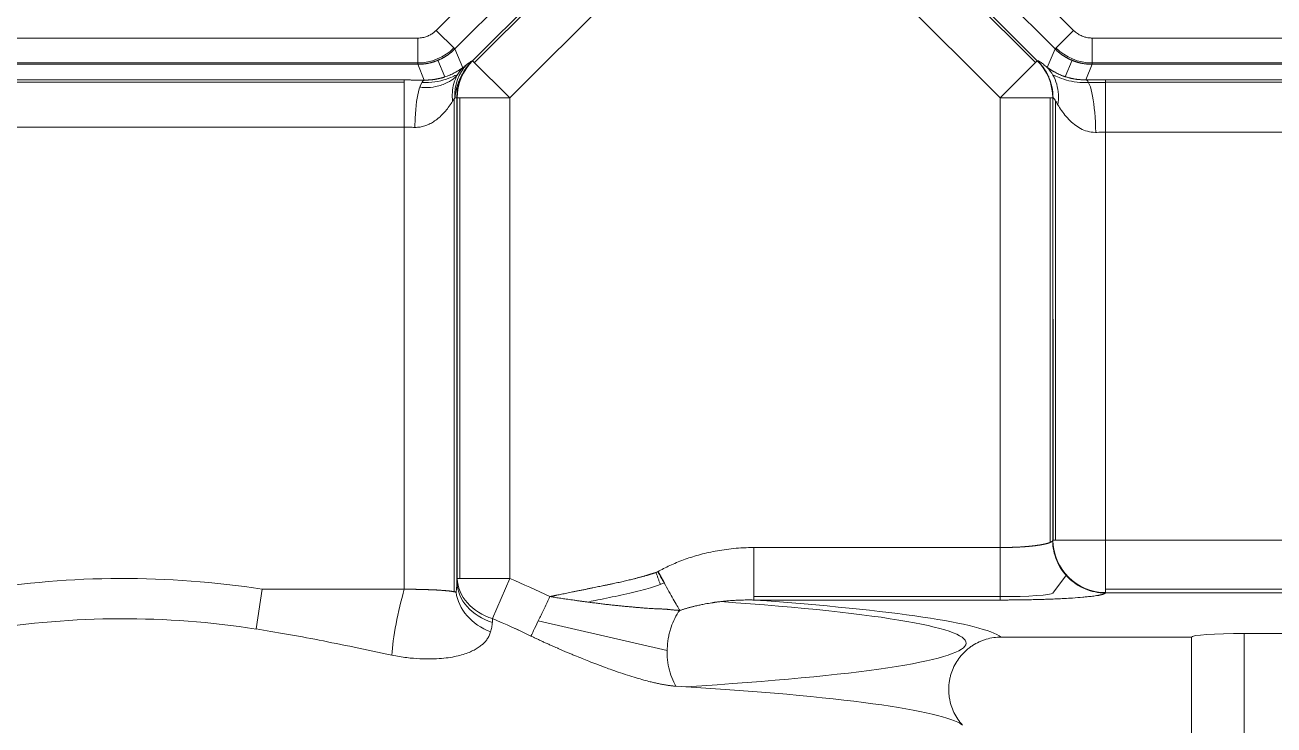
# Model space of a CAD drawing. Header units: millimetres. Extents: x 409 to 2276, y 1039 to 1674.
# Drawn here: x 1611.27 to 1634.98, y 1476.58 to 1489.88 of the extents above; entities that cross this region are included whole.
import ezdxf

# ---------------------------------------------------------------- set-up
doc = ezdxf.new("R2010")
doc.units = ezdxf.units.MM
doc.layers.add('粗实线层', color=7, linetype='Continuous', lineweight=35)

msp = doc.modelspace()

# ---------------------------------------------------------------- linework, layer by layer
at = {"layer": '粗实线层', "lineweight": 20}
for p, q in [((1622.491, 1493.197), (1619.076, 1489.782)), ((1631.177, 1489.782), (1627.762, 1493.197)), ((1622.844, 1492.844), (1619.429, 1489.429)), ((1630.824, 1489.429), (1627.409, 1492.844)), ((1619.765, 1489.204), (1623.008, 1492.447)), ((1619.8, 1489.169), (1623.044, 1492.412)), ((1627.209, 1492.412), (1630.452, 1489.169)), ((1627.244, 1492.447), (1630.488, 1489.204)), ((1620.471, 1488.498), (1623.715, 1491.741)), ((1626.538, 1491.741), (1629.781, 1488.498)), ((1618.723, 1489.636), (1610.126, 1489.636)), ((1618.723, 1489.137), (1618.723, 1489.636)), ((1619.429, 1489.429), (1619.076, 1489.782)), ((1630.824, 1489.429), (1631.177, 1489.782)), ((1631.53, 1489.137), (1631.53, 1489.636)), ((1729.723, 1489.636), (1631.53, 1489.636)), ((1619.429, 1489.429), (1619.577, 1489.072)), ((1630.678, 1489.076), (1630.824, 1489.429)), ((1610.126, 1489.162), (1618.723, 1489.162)), ((1619.105, 1489.214), (1619.236, 1488.896)), ((1619.765, 1489.204), (1619.76, 1489.206)), ((1620.471, 1488.498), (1619.765, 1489.204)), ((1629.781, 1488.498), (1630.488, 1489.204)), ((1630.493, 1489.206), (1630.488, 1489.204)), ((1631.148, 1489.214), (1631.018, 1488.901)), ((1631.53, 1489.162), (1729.723, 1489.162)), ((1618.723, 1489.137), (1610.126, 1489.137)), ((1618.847, 1488.837), (1618.723, 1489.137)), ((1631.53, 1489.137), (1631.408, 1488.843)), ((1729.723, 1489.137), (1631.53, 1489.137)), ((1610.126, 1488.839), (1618.468, 1488.839)), ((1618.468, 1488.795), (1610.126, 1488.795)), ((1619.549, 1488.88), (1619.544, 1488.882)), ((1630.704, 1488.88), (1630.711, 1488.883)), ((1635.393, 1488.795), (1631.778, 1488.795)), ((1631.784, 1488.844), (1635.392, 1488.844)), ((1619.417, 1488.484), (1619.417, 1479.113)), ((1619.467, 1488.5), (1619.428, 1488.5)), ((1619.467, 1488.5), (1619.467, 1479.293)), ((1619.473, 1488.498), (1619.467, 1488.5)), ((1619.473, 1479.367), (1619.473, 1488.498)), ((1620.471, 1488.498), (1619.473, 1488.498)), ((1619.522, 1479.367), (1619.522, 1488.498)), ((1620.471, 1479.367), (1620.471, 1488.498)), ((1629.781, 1488.498), (1630.78, 1488.498)), ((1629.781, 1488.498), (1629.781, 1479.954)), ((1630.73, 1488.498), (1630.73, 1480.05)), ((1630.785, 1488.5), (1630.78, 1488.498)), ((1630.78, 1488.498), (1630.78, 1480.086)), ((1630.785, 1488.5), (1630.786, 1480.094)), ((1630.835, 1480.094), (1630.835, 1488.44)), ((1610.126, 1487.941), (1618.468, 1487.941)), ((1618.468, 1487.941), (1618.468, 1479.161)), ((1631.784, 1487.846), (1635.912, 1487.846)), ((1631.784, 1487.846), (1631.784, 1480.094)), ((1625.105, 1479.954), (1629.781, 1479.954)), ((1625.105, 1479.954), (1625.105, 1478.956)), ((1630.78, 1480.086), (1630.786, 1480.094)), ((1630.786, 1480.094), (1631.784, 1480.094)), ((1631.784, 1480.094), (1631.784, 1479.096)), ((1631.784, 1480.094), (1648.509, 1480.094)), ((1619.473, 1479.367), (1620.471, 1479.367)), ((1620.145, 1478.603), (1620.471, 1479.367)), ((1631.039, 1479.433), (1630.781, 1479.088)), ((1615.654, 1478.406), (1615.772, 1479.161)), ((1625.105, 1479.021), (1629.788, 1479.021)), ((1631.779, 1479.089), (1631.784, 1479.096)), ((1649.916, 1479.161), (1631.784, 1479.161)), ((1631.784, 1479.096), (1648.509, 1479.096)), ((1625.105, 1478.956), (1629.781, 1478.956)), ((1621.011, 1478.558), (1623.461, 1477.997)), ((1629.803, 1478.252), (1633.414, 1478.252)), ((1633.414, 1478.252), (1633.414, 1469.26)), ((1634.414, 1478.322), (1636.914, 1478.322)), ((1634.414, 1478.322), (1634.414, 1464.772))]:
    msp.add_line(p, q, dxfattribs=at)
for radius, start, end in [(17.205, 81.1539, 99.2643), (18.708, 64.3179, 66.8835), (16.44, 81.1539, 99.2643), (16.44, 81.1539, 99.2643), (17.877, 64.3181, 66.8835), (17.877, 64.3179, 66.8835)]:
    msp.add_arc((1613.126, 1462.161), radius, start, end, dxfattribs=at)
for centre, major_axis, ratio, start_param, end_param in [((1618.711, 1490.163), (-0.383, 0.925), 0.998395, 2.759745, 3.52344), ((1631.541, 1490.163), (-0.383, -0.925), 0.998395, 5.901338, 6.665033), ((1620.471, 1488.498), (0.383, 0.924), 0.998395, 1.178665, 1.962928), ((1629.781, 1488.498), (0.383, -0.924), 0.998395, 1.178665, 1.962928), ((1620.292, 1488.5), (-0.538, 0.721), 0.93959, 0.1535, 0.95927), ((1618.847, 1487.939), (0.01, 0.9), 0.199088, 0.053428, 1.572921), ((1631.408, 1487.844), (-0.01, 1), 0.188085, 4.710501, 6.229817), ((1631.784, 1488.742), (-1, 0), 0.052408, 4.718419, 5.043874), ((1631.784, 1480.094), (-0.8, 0.6), 0.996204, 0.644986, 2.212131), ((1620.106, 1462.161), (0, -21.034), 0.052336, 3.754427, 3.760532), ((1620.466, 1479.293), (-0.997, 0.073), 0.813378, 0.090087, 1.297896), ((1620.471, 1479.367), (-0.997, 0.074), 0.8169, 0.090863, 1.298673), ((1618.468, 1478.643), (0.208, 0.978), 0.124819, 1.038921, 2.44314), ((1620.433, 1479.104), (-0.962, 0.272), 0.817719, 0.332752, 1.462883), ((1629.781, 1479.091), (-1, 0), 0.069927, 1.576827, 3.096912), ((1613.126, 1478.139), (16.011, 0), 0.069756, 5.443278, 7.065966), ((1613.126, 1478.139), (-16.755, 0), 0.069756, 3.238503, 3.915887), ((1620.75, 1462.161), (0, -20.099), 0.052336, 3.754427, 3.760532), ((1634.414, 1478.252), (-1, 0), 0.069927, 4.712389, 6.283185), ((1613.126, 1476.476), (-16.011, 0), 0.069756, 3.235708, 3.997043)]:
    msp.add_ellipse(centre, major_axis=major_axis, ratio=ratio, start_param=start_param, end_param=end_param, dxfattribs=at)
for points, degree in [([(1619.076, 1489.782), (1619.06, 1489.766), (1619.025, 1489.736), (1618.965, 1489.697), (1618.897, 1489.665), (1618.817, 1489.642), (1618.756, 1489.636), (1618.723, 1489.636)], 3), ([(1631.53, 1489.636), (1631.507, 1489.636), (1631.462, 1489.639), (1631.393, 1489.653), (1631.322, 1489.679), (1631.249, 1489.72), (1631.2, 1489.759), (1631.177, 1489.782)], 3), ([(1619.657, 1489.135), (1619.673, 1489.148), (1619.701, 1489.168), (1619.733, 1489.189), (1619.751, 1489.201), (1619.76, 1489.206)], 3), ([(1630.493, 1489.206), (1630.496, 1489.207), (1630.508, 1489.205), (1630.544, 1489.182), (1630.6, 1489.14), (1630.65, 1489.1), (1630.678, 1489.076)], 3), ([(1619.577, 1489.072), (1619.592, 1489.084), (1619.621, 1489.108), (1619.645, 1489.127), (1619.657, 1489.135)], 3), ([(1618.468, 1488.839), (1618.66, 1488.839), (1618.847, 1488.837)], 2), ([(1631.408, 1488.843), (1631.594, 1488.844), (1631.784, 1488.844)], 2), ([(1619.386, 1488.436), (1619.394, 1488.449), (1619.409, 1488.472), (1619.422, 1488.491), (1619.428, 1488.5)], 3), ([(1630.785, 1488.5), (1630.787, 1488.501), (1630.793, 1488.499), (1630.811, 1488.476), (1630.839, 1488.434), (1630.864, 1488.394), (1630.878, 1488.37)], 3), ([(1618.468, 1487.941), (1618.502, 1487.941), (1618.569, 1487.94), (1618.635, 1487.939), (1618.668, 1487.939)], 3), ([(1623.281, 1479.493), (1623.353, 1479.534), (1623.507, 1479.614), (1623.764, 1479.721), (1624.05, 1479.814), (1624.367, 1479.889), (1624.716, 1479.94), (1624.971, 1479.954), (1625.105, 1479.954)], 3), ([(1623.33, 1479.253), (1623.247, 1479.481)], 1), ([(1619.451, 1479.104), (1619.455, 1479.134), (1619.462, 1479.194), (1619.466, 1479.259), (1619.467, 1479.293)], 3), ([(1615.772, 1479.161), (1616.062, 1479.161), (1616.648, 1479.161), (1617.547, 1479.161), (1618.159, 1479.161), (1618.468, 1479.161)], 3), ([(1620.108, 1478.351), (1620.116, 1478.379), (1620.129, 1478.437), (1620.137, 1478.5), (1620.14, 1478.532)], 3), ([(1615.654, 1478.406), (1615.839, 1478.377), (1616.222, 1478.313), (1616.843, 1478.197), (1617.51, 1478.063), (1617.985, 1477.962), (1618.231, 1477.91)], 3), ([(1618.231, 1477.91), (1618.331, 1477.889), (1618.519, 1477.858), (1618.768, 1477.837), (1618.986, 1477.834), (1619.178, 1477.844), (1619.347, 1477.865), (1619.493, 1477.895), (1619.619, 1477.931), (1619.726, 1477.972), (1619.816, 1478.017), (1619.892, 1478.065), (1619.954, 1478.114), (1620.004, 1478.164), (1620.045, 1478.215), (1620.08, 1478.274), (1620.1, 1478.324), (1620.108, 1478.351)], 3)]:
    msp.add_open_spline(points, degree=degree, dxfattribs=at)
for points, degree, knots in [([(1619.429, 1489.429), (1619.425, 1489.426), (1619.418, 1489.419), (1619.408, 1489.409), (1619.397, 1489.399), (1619.386, 1489.389), (1619.375, 1489.379), (1619.363, 1489.369), (1619.352, 1489.36), (1619.34, 1489.351), (1619.329, 1489.342), (1619.317, 1489.333), (1619.305, 1489.324), (1619.293, 1489.316), (1619.281, 1489.307), (1619.268, 1489.299), (1619.256, 1489.291), (1619.243, 1489.283), (1619.231, 1489.276), (1619.218, 1489.268), (1619.205, 1489.261), (1619.192, 1489.254), (1619.179, 1489.247), (1619.165, 1489.24), (1619.152, 1489.234), (1619.139, 1489.228), (1619.125, 1489.222), (1619.112, 1489.216), (1619.098, 1489.21), (1619.084, 1489.205), (1619.07, 1489.199), (1619.056, 1489.194), (1619.042, 1489.189), (1619.028, 1489.185), (1619.014, 1489.18), (1619, 1489.176), (1618.986, 1489.172), (1618.972, 1489.168), (1618.957, 1489.165), (1618.943, 1489.161), (1618.928, 1489.158), (1618.914, 1489.155), (1618.899, 1489.153), (1618.885, 1489.15), (1618.87, 1489.148), (1618.855, 1489.146), (1618.841, 1489.144), (1618.826, 1489.142), (1618.811, 1489.141), (1618.797, 1489.14), (1618.782, 1489.139), (1618.767, 1489.138), (1618.752, 1489.137), (1618.738, 1489.137), (1618.728, 1489.137), (1618.723, 1489.137)], 3, [0, 0, 0, 0, 0.018878, 0.037756, 0.056633, 0.07551, 0.094386, 0.113262, 0.132137, 0.151012, 0.169887, 0.188761, 0.207635, 0.226508, 0.245381, 0.264253, 0.283126, 0.301997, 0.320869, 0.33974, 0.35861, 0.37748, 0.39635, 0.41522, 0.434089, 0.452957, 0.471825, 0.490693, 0.509561, 0.528428, 0.547295, 0.566161, 0.585028, 0.603893, 0.622759, 0.641624, 0.660489, 0.679353, 0.698217, 0.717081, 0.735944, 0.754807, 0.77367, 0.792533, 0.811395, 0.830257, 0.849118, 0.86798, 0.88684, 0.905701, 0.924561, 0.943422, 0.962281, 0.981141, 1, 1, 1, 1]), ([(1631.53, 1489.137), (1631.525, 1489.137), (1631.515, 1489.137), (1631.5, 1489.137), (1631.485, 1489.138), (1631.471, 1489.139), (1631.456, 1489.14), (1631.441, 1489.141), (1631.426, 1489.142), (1631.412, 1489.144), (1631.397, 1489.146), (1631.382, 1489.148), (1631.368, 1489.15), (1631.353, 1489.153), (1631.339, 1489.155), (1631.324, 1489.158), (1631.31, 1489.161), (1631.295, 1489.165), (1631.281, 1489.168), (1631.267, 1489.172), (1631.252, 1489.176), (1631.238, 1489.18), (1631.224, 1489.185), (1631.21, 1489.189), (1631.196, 1489.194), (1631.182, 1489.199), (1631.168, 1489.205), (1631.155, 1489.21), (1631.141, 1489.216), (1631.127, 1489.222), (1631.114, 1489.228), (1631.1, 1489.234), (1631.087, 1489.24), (1631.074, 1489.247), (1631.061, 1489.254), (1631.048, 1489.261), (1631.035, 1489.268), (1631.022, 1489.276), (1631.009, 1489.283), (1630.997, 1489.291), (1630.984, 1489.299), (1630.972, 1489.307), (1630.96, 1489.316), (1630.948, 1489.324), (1630.936, 1489.333), (1630.924, 1489.342), (1630.912, 1489.351), (1630.901, 1489.36), (1630.889, 1489.369), (1630.878, 1489.379), (1630.867, 1489.389), (1630.856, 1489.399), (1630.845, 1489.409), (1630.834, 1489.419), (1630.827, 1489.426), (1630.824, 1489.429)], 3, [0, 0, 0, 0, 0.018873, 0.037745, 0.056617, 0.075489, 0.094361, 0.113233, 0.132104, 0.150975, 0.169846, 0.188716, 0.207587, 0.226457, 0.245327, 0.264197, 0.283067, 0.301936, 0.320805, 0.339674, 0.358543, 0.377412, 0.396281, 0.415149, 0.434017, 0.452885, 0.471753, 0.490621, 0.509488, 0.528356, 0.547223, 0.56609, 0.584957, 0.603824, 0.622691, 0.641557, 0.660424, 0.67929, 0.698156, 0.717022, 0.735888, 0.754754, 0.773619, 0.792485, 0.81135, 0.830216, 0.849081, 0.867946, 0.886811, 0.905676, 0.924541, 0.943406, 0.962271, 0.981135, 1, 1, 1, 1]), ([(1619.428, 1488.5), (1619.429, 1488.506), (1619.431, 1488.517), (1619.433, 1488.535), (1619.436, 1488.553), (1619.439, 1488.571), (1619.442, 1488.591), (1619.446, 1488.61), (1619.45, 1488.63), (1619.454, 1488.651), (1619.459, 1488.672), (1619.465, 1488.693), (1619.471, 1488.715), (1619.477, 1488.737), (1619.484, 1488.76), (1619.492, 1488.783), (1619.5, 1488.806), (1619.509, 1488.828), (1619.519, 1488.851), (1619.529, 1488.875), (1619.54, 1488.898), (1619.552, 1488.922), (1619.564, 1488.946), (1619.577, 1488.97), (1619.592, 1488.994), (1619.607, 1489.018), (1619.623, 1489.043), (1619.639, 1489.067), (1619.657, 1489.091), (1619.676, 1489.114), (1619.695, 1489.138), (1619.716, 1489.161), (1619.737, 1489.184), (1619.752, 1489.199), (1619.76, 1489.206)], 3, [0, 0, 0, 0, 0.022415, 0.04545, 0.06911, 0.093398, 0.118317, 0.143869, 0.170056, 0.196879, 0.224337, 0.252429, 0.281155, 0.31051, 0.340492, 0.371098, 0.401163, 0.431851, 0.463158, 0.495074, 0.527595, 0.56071, 0.594411, 0.628688, 0.663531, 0.698928, 0.734868, 0.771335, 0.808312, 0.845778, 0.883709, 0.922077, 0.960853, 1, 1, 1, 1]), ([(1619.76, 1489.206), (1619.756, 1489.202), (1619.749, 1489.195), (1619.739, 1489.185), (1619.729, 1489.174), (1619.719, 1489.163), (1619.709, 1489.152), (1619.7, 1489.141), (1619.69, 1489.129), (1619.681, 1489.118), (1619.672, 1489.106), (1619.663, 1489.094), (1619.654, 1489.082), (1619.646, 1489.07), (1619.637, 1489.058), (1619.629, 1489.046), (1619.621, 1489.033), (1619.613, 1489.021), (1619.606, 1489.008), (1619.598, 1488.995), (1619.591, 1488.982), (1619.584, 1488.969), (1619.577, 1488.956), (1619.57, 1488.943), (1619.564, 1488.93), (1619.558, 1488.916), (1619.552, 1488.903), (1619.546, 1488.889), (1619.54, 1488.875), (1619.535, 1488.862), (1619.529, 1488.848), (1619.524, 1488.834), (1619.519, 1488.82), (1619.515, 1488.806), (1619.51, 1488.792), (1619.506, 1488.778), (1619.502, 1488.763), (1619.498, 1488.749), (1619.495, 1488.735), (1619.491, 1488.72), (1619.488, 1488.706), (1619.485, 1488.691), (1619.483, 1488.677), (1619.48, 1488.662), (1619.478, 1488.647), (1619.476, 1488.633), (1619.474, 1488.618), (1619.472, 1488.603), (1619.471, 1488.589), (1619.47, 1488.574), (1619.469, 1488.559), (1619.468, 1488.544), (1619.467, 1488.53), (1619.467, 1488.515), (1619.467, 1488.505), (1619.467, 1488.5)], 3, [0, 0, 0, 0, 0.018869, 0.037737, 0.056604, 0.07547, 0.094336, 0.1132, 0.132065, 0.150928, 0.169791, 0.188654, 0.207516, 0.226378, 0.245239, 0.2641, 0.282961, 0.301822, 0.320682, 0.339543, 0.358403, 0.377264, 0.396124, 0.414985, 0.433846, 0.452707, 0.471568, 0.49043, 0.509292, 0.528154, 0.547017, 0.565881, 0.584745, 0.603609, 0.622475, 0.641341, 0.660208, 0.679075, 0.697944, 0.716813, 0.735684, 0.754555, 0.773427, 0.792301, 0.811176, 0.830052, 0.848929, 0.867808, 0.886688, 0.905569, 0.924452, 0.943337, 0.962223, 0.981111, 1, 1, 1, 1]), ([(1630.785, 1488.5), (1630.786, 1488.505), (1630.786, 1488.514), (1630.785, 1488.529), (1630.785, 1488.543), (1630.784, 1488.557), (1630.784, 1488.571), (1630.783, 1488.585), (1630.781, 1488.599), (1630.78, 1488.613), (1630.779, 1488.627), (1630.777, 1488.64), (1630.775, 1488.653), (1630.773, 1488.666), (1630.771, 1488.679), (1630.763, 1488.718), (1630.746, 1488.789), (1630.721, 1488.859), (1630.7, 1488.906), (1630.691, 1488.927), (1630.681, 1488.947), (1630.671, 1488.967), (1630.66, 1488.986), (1630.649, 1489.006), (1630.637, 1489.025), (1630.625, 1489.043), (1630.616, 1489.057), (1630.61, 1489.066), (1630.606, 1489.072), (1630.6, 1489.081), (1630.591, 1489.092), (1630.581, 1489.105), (1630.569, 1489.122), (1630.554, 1489.14), (1630.536, 1489.16), (1630.516, 1489.183), (1630.501, 1489.198), (1630.493, 1489.206)], 3, [0, 0, 0, 0, 0.01883, 0.03748, 0.055953, 0.074251, 0.092375, 0.110326, 0.128107, 0.14572, 0.163167, 0.180449, 0.197569, 0.214529, 0.231331, 0.247977, 0.365821, 0.505744, 0.534192, 0.56264, 0.591089, 0.619538, 0.647987, 0.676437, 0.704887, 0.733337, 0.761788, 0.766761, 0.775923, 0.789273, 0.806811, 0.828538, 0.854454, 0.884558, 0.91885, 0.957331, 1, 1, 1, 1]), ([(1618.76, 1488.703), (1618.793, 1488.699), (1618.825, 1488.696), (1618.93, 1488.693), (1619, 1488.7), (1619.148, 1488.73), (1619.222, 1488.758), (1619.343, 1488.819), (1619.391, 1488.852), (1619.451, 1488.903), (1619.467, 1488.921), (1619.47, 1488.936), (1619.456, 1488.933), (1619.403, 1488.91), (1619.365, 1488.892), (1619.26, 1488.851), (1619.188, 1488.827), (1619.032, 1488.797), (1618.95, 1488.788), (1618.842, 1488.791), (1618.821, 1488.792), (1618.8, 1488.794)], 3, [0, 0, 0, 0, 0.040645, 0.040645, 0.133812, 0.133812, 0.261056, 0.261056, 0.390146, 0.390146, 0.5059, 0.5059, 0.622215, 0.622215, 0.732143, 0.732143, 0.861525, 0.861525, 0.973216, 0.973216, 1, 1, 1, 1]), ([(1619.047, 1488.851), (1619.049, 1488.851), (1619.055, 1488.852), (1619.064, 1488.854), (1619.075, 1488.856), (1619.086, 1488.858), (1619.097, 1488.86), (1619.108, 1488.862), (1619.119, 1488.864), (1619.129, 1488.867), (1619.14, 1488.869), (1619.151, 1488.872), (1619.162, 1488.874), (1619.172, 1488.877), (1619.183, 1488.88), (1619.193, 1488.883), (1619.203, 1488.886), (1619.214, 1488.889), (1619.224, 1488.893), (1619.248, 1488.9), (1619.285, 1488.913), (1619.332, 1488.933), (1619.376, 1488.953), (1619.411, 1488.97), (1619.437, 1488.984), (1619.456, 1488.995), (1619.474, 1489.005), (1619.492, 1489.016), (1619.508, 1489.026), (1619.523, 1489.036), (1619.538, 1489.046), (1619.552, 1489.055), (1619.565, 1489.064), (1619.573, 1489.069), (1619.577, 1489.072)], 3, [0, 0, 0, 0, 0.006277, 0.018954, 0.031755, 0.044684, 0.057742, 0.070932, 0.084257, 0.097718, 0.111317, 0.125057, 0.13894, 0.152966, 0.167139, 0.18146, 0.195931, 0.210553, 0.225328, 0.240257, 0.3163, 0.394956, 0.476386, 0.560736, 0.604291, 0.647887, 0.69154, 0.735266, 0.779079, 0.822996, 0.867031, 0.9112, 0.955518, 1, 1, 1, 1]), ([(1619.386, 1488.436), (1619.379, 1488.49), (1619.377, 1488.546), (1619.384, 1488.659), (1619.393, 1488.716), (1619.425, 1488.828), (1619.447, 1488.882), (1619.503, 1488.983), (1619.538, 1489.03), (1619.577, 1489.072)], 3, [0, 0, 0, 0, 0.25, 0.25, 0.5, 0.5, 0.75, 0.75, 1, 1, 1, 1]), ([(1630.878, 1488.37), (1630.887, 1488.435), (1630.891, 1488.501), (1630.884, 1488.631), (1630.873, 1488.696), (1630.838, 1488.819), (1630.814, 1488.878), (1630.754, 1488.985), (1630.718, 1489.034), (1630.678, 1489.076)], 3, [0, 0, 0, 0, 0.25, 0.25, 0.5, 0.5, 0.75, 0.75, 1, 1, 1, 1]), ([(1630.678, 1489.076), (1630.68, 1489.075), (1630.684, 1489.072), (1630.69, 1489.068), (1630.697, 1489.063), (1630.704, 1489.058), (1630.711, 1489.053), (1630.719, 1489.048), (1630.726, 1489.043), (1630.734, 1489.038), (1630.742, 1489.033), (1630.75, 1489.028), (1630.759, 1489.023), (1630.768, 1489.017), (1630.777, 1489.012), (1630.786, 1489.007), (1630.795, 1489.001), (1630.814, 1488.991), (1630.842, 1488.975), (1630.883, 1488.955), (1630.926, 1488.936), (1630.962, 1488.921), (1630.99, 1488.911), (1631.008, 1488.905), (1631.026, 1488.899), (1631.045, 1488.893), (1631.064, 1488.887), (1631.083, 1488.882), (1631.102, 1488.877), (1631.121, 1488.872), (1631.14, 1488.868), (1631.16, 1488.864), (1631.173, 1488.862), (1631.18, 1488.86)], 3, [0, 0, 0, 0, 0.023463, 0.046917, 0.070364, 0.093805, 0.117244, 0.140681, 0.164119, 0.187558, 0.211003, 0.234453, 0.257911, 0.281379, 0.304858, 0.328352, 0.35186, 0.375386, 0.462026, 0.546062, 0.627614, 0.706809, 0.73604, 0.764726, 0.792876, 0.820498, 0.847603, 0.874202, 0.900304, 0.925922, 0.951069, 0.975757, 1, 1, 1, 1]), ([(1631.457, 1488.794), (1631.383, 1488.788), (1631.31, 1488.789), (1631.168, 1488.805), (1631.099, 1488.82), (1630.971, 1488.858), (1630.913, 1488.882), (1630.824, 1488.921), (1630.795, 1488.935), (1630.785, 1488.932), (1630.785, 1488.932), (1630.784, 1488.93)], 3, [0, 0, 0, 0, 0.192286, 0.192286, 0.411007, 0.411007, 0.668906, 0.668906, 0.95364, 0.95364, 1, 1, 1, 1]), ([(1618.468, 1487.941), (1618.468, 1487.998), (1618.468, 1488.055), (1618.468, 1488.166), (1618.468, 1488.221), (1618.468, 1488.327), (1618.468, 1488.378), (1618.468, 1488.474), (1618.468, 1488.519), (1618.468, 1488.602), (1618.468, 1488.639), (1618.468, 1488.705), (1618.468, 1488.734), (1618.468, 1488.782), (1618.468, 1488.801), (1618.468, 1488.828), (1618.468, 1488.836), (1618.468, 1488.839)], 3, [0, 0, 0, 0, 0.125, 0.125, 0.25, 0.25, 0.375, 0.375, 0.5, 0.5, 0.625, 0.625, 0.75, 0.75, 0.875, 0.875, 1, 1, 1, 1]), ([(1618.847, 1488.837), (1618.851, 1488.837), (1618.859, 1488.837), (1618.87, 1488.837), (1618.882, 1488.837), (1618.893, 1488.837), (1618.905, 1488.838), (1618.917, 1488.838), (1618.928, 1488.839), (1618.94, 1488.839), (1618.951, 1488.84), (1618.963, 1488.841), (1618.974, 1488.842), (1618.985, 1488.843), (1618.997, 1488.844), (1619.008, 1488.845), (1619.019, 1488.847), (1619.031, 1488.848), (1619.04, 1488.85), (1619.045, 1488.851), (1619.047, 1488.851)], 3, [0, 0, 0, 0, 0.053642, 0.107618, 0.161946, 0.216646, 0.271735, 0.327231, 0.38315, 0.439511, 0.49633, 0.553621, 0.611403, 0.669688, 0.728494, 0.787833, 0.847721, 0.90817, 0.969195, 1, 1, 1, 1]), ([(1631.18, 1488.86), (1631.18, 1488.86), (1631.187, 1488.859), (1631.2, 1488.857), (1631.22, 1488.854), (1631.24, 1488.851), (1631.261, 1488.849), (1631.282, 1488.847), (1631.302, 1488.845), (1631.323, 1488.844), (1631.344, 1488.843), (1631.365, 1488.842), (1631.387, 1488.842), (1631.401, 1488.842), (1631.408, 1488.843)], 3, [0, 0, 0, 0, 0.000006, 0.098361, 0.195004, 0.290001, 0.383424, 0.475346, 0.565846, 0.655005, 0.742909, 0.829647, 0.915312, 1, 1, 1, 1]), ([(1618.668, 1487.939), (1618.686, 1487.938), (1618.735, 1487.94), (1618.814, 1487.952), (1618.901, 1487.981), (1618.986, 1488.021), (1619.069, 1488.075), (1619.152, 1488.144), (1619.233, 1488.227), (1619.309, 1488.321), (1619.358, 1488.392), (1619.382, 1488.429), (1619.386, 1488.436)], 3, [0, 0, 0, 0, 0.051102, 0.140373, 0.229328, 0.322415, 0.423652, 0.536558, 0.663593, 0.805157, 0.961427, 1, 1, 1, 1]), ([(1630.878, 1488.37), (1630.888, 1488.353), (1630.921, 1488.299), (1630.987, 1488.203), (1631.08, 1488.091), (1631.187, 1487.992), (1631.305, 1487.913), (1631.439, 1487.858), (1631.54, 1487.843), (1631.594, 1487.844), (1631.596, 1487.844)], 3, [0, 0, 0, 0, 0.086469, 0.251855, 0.412381, 0.563507, 0.706223, 0.846792, 0.99385, 1, 1, 1, 1]), ([(1631.596, 1487.844), (1631.603, 1487.844), (1631.665, 1487.845), (1631.728, 1487.846), (1631.784, 1487.846)], 3, [0, 0, 0, 0, 0.11388, 1, 1, 1, 1]), ([(1629.781, 1479.954), (1629.787, 1479.954), (1629.797, 1479.954), (1629.813, 1479.954), (1629.828, 1479.954), (1629.844, 1479.954), (1629.86, 1479.954), (1629.876, 1479.955), (1629.892, 1479.955), (1629.907, 1479.955), (1629.923, 1479.955), (1629.939, 1479.956), (1629.955, 1479.956), (1629.971, 1479.956), (1629.986, 1479.957), (1630.002, 1479.957), (1630.018, 1479.958), (1630.034, 1479.959), (1630.049, 1479.959), (1630.065, 1479.96), (1630.081, 1479.96), (1630.096, 1479.961), (1630.112, 1479.962), (1630.127, 1479.963), (1630.143, 1479.963), (1630.158, 1479.964), (1630.173, 1479.965), (1630.188, 1479.966), (1630.203, 1479.967), (1630.218, 1479.968), (1630.233, 1479.969), (1630.248, 1479.97), (1630.263, 1479.971), (1630.278, 1479.972), (1630.292, 1479.974), (1630.307, 1479.975), (1630.321, 1479.976), (1630.335, 1479.977), (1630.349, 1479.979), (1630.363, 1479.98), (1630.377, 1479.981), (1630.391, 1479.983), (1630.404, 1479.984), (1630.417, 1479.986), (1630.431, 1479.987), (1630.444, 1479.989), (1630.457, 1479.991), (1630.469, 1479.992), (1630.482, 1479.994), (1630.494, 1479.996), (1630.506, 1479.997), (1630.519, 1479.999), (1630.531, 1480.001), (1630.543, 1480.003), (1630.556, 1480.005), (1630.568, 1480.008), (1630.58, 1480.01), (1630.592, 1480.012), (1630.604, 1480.015), (1630.616, 1480.017), (1630.628, 1480.02), (1630.639, 1480.022), (1630.65, 1480.025), (1630.661, 1480.028), (1630.672, 1480.031), (1630.683, 1480.033), (1630.693, 1480.036), (1630.702, 1480.04), (1630.712, 1480.043), (1630.72, 1480.046), (1630.729, 1480.049), (1630.737, 1480.053), (1630.744, 1480.056), (1630.751, 1480.06), (1630.757, 1480.063), (1630.763, 1480.067), (1630.768, 1480.071), (1630.772, 1480.074), (1630.775, 1480.078), (1630.778, 1480.082), (1630.779, 1480.085), (1630.78, 1480.086)], 3, [0, 0, 0, 0, 0.010263, 0.02055, 0.030861, 0.041197, 0.051557, 0.061942, 0.072351, 0.082784, 0.093243, 0.103725, 0.114233, 0.124765, 0.135322, 0.145904, 0.156511, 0.167143, 0.177799, 0.188481, 0.199188, 0.20992, 0.220677, 0.23146, 0.242268, 0.253101, 0.263959, 0.274843, 0.285752, 0.296687, 0.307648, 0.318634, 0.329645, 0.340683, 0.351746, 0.362835, 0.37395, 0.38509, 0.396257, 0.407449, 0.418668, 0.429912, 0.441183, 0.45248, 0.463803, 0.475152, 0.486527, 0.497929, 0.509127, 0.520576, 0.532276, 0.544227, 0.556428, 0.56888, 0.581583, 0.594537, 0.607741, 0.621197, 0.634904, 0.648862, 0.66307, 0.67753, 0.692241, 0.707203, 0.722416, 0.737881, 0.753597, 0.769563, 0.785781, 0.802251, 0.818971, 0.835943, 0.853166, 0.870641, 0.888367, 0.906344, 0.924572, 0.943052, 0.961783, 0.980766, 1, 1, 1, 1]), ([(1630.78, 1480.086), (1630.78, 1480.021), (1630.787, 1479.956), (1630.813, 1479.828), (1630.832, 1479.766), (1630.882, 1479.645), (1630.913, 1479.588), (1630.986, 1479.479), (1631.028, 1479.428), (1631.12, 1479.336), (1631.171, 1479.295), (1631.279, 1479.222), (1631.337, 1479.191), (1631.458, 1479.141), (1631.52, 1479.122), (1631.648, 1479.096), (1631.713, 1479.089), (1631.779, 1479.089)], 3, [0, 0, 0, 0, 0.125, 0.125, 0.25, 0.25, 0.375, 0.375, 0.5, 0.5, 0.625, 0.625, 0.75, 0.75, 0.875, 0.875, 1, 1, 1, 1]), ([(1621.234, 1479.021), (1621.403, 1479.058), (1621.765, 1479.13), (1622.155, 1479.209), (1622.339, 1479.248), (1622.686, 1479.321), (1622.909, 1479.38), (1623.019, 1479.409), (1623.14, 1479.446), (1623.202, 1479.465), (1623.226, 1479.472), (1623.264, 1479.485), (1623.281, 1479.493)], 2, [0, 0, 0, 0.25, 0.25, 0.5, 0.5, 0.75, 0.75, 0.875, 0.875, 0.9375, 0.9375, 1, 1, 1]), ([(1623.281, 1479.493), (1623.301, 1479.458), (1623.321, 1479.422), (1623.362, 1479.351), (1623.382, 1479.316), (1623.402, 1479.281)], 3, [0, 0, 0, 0, 0.5, 0.5, 1, 1, 1, 1]), ([(1621.95, 1478.918), (1621.996, 1478.927), (1622.115, 1478.951), (1622.308, 1478.991), (1622.528, 1479.038), (1622.745, 1479.087), (1622.95, 1479.136), (1623.138, 1479.189), (1623.287, 1479.232), (1623.42, 1479.289), (1623.406, 1479.283), (1623.404, 1479.282)], 3, [0, 0, 0, 0, 0.090687, 0.231097, 0.374148, 0.518012, 0.655588, 0.77846, 0.885371, 0.989361, 1, 1, 1, 1]), ([(1623.402, 1479.281), (1623.433, 1479.225), (1623.464, 1479.17), (1623.523, 1479.067), (1623.551, 1479.018), (1623.601, 1478.929), (1623.624, 1478.888), (1623.665, 1478.816), (1623.683, 1478.785), (1623.698, 1478.758)], 3, [0, 0, 0, 0, 0.25, 0.25, 0.5, 0.5, 0.75, 0.75, 1, 1, 1, 1]), ([(1618.468, 1479.161), (1618.474, 1479.161), (1618.485, 1479.161), (1618.502, 1479.161), (1618.518, 1479.161), (1618.535, 1479.161), (1618.551, 1479.161), (1618.568, 1479.161), (1618.585, 1479.161), (1618.601, 1479.161), (1618.618, 1479.16), (1618.634, 1479.16), (1618.651, 1479.16), (1618.668, 1479.16), (1618.684, 1479.16), (1618.701, 1479.159), (1618.717, 1479.159), (1618.734, 1479.159), (1618.75, 1479.158), (1618.767, 1479.158), (1618.783, 1479.158), (1618.8, 1479.157), (1618.816, 1479.157), (1618.832, 1479.156), (1618.848, 1479.156), (1618.864, 1479.155), (1618.88, 1479.155), (1618.896, 1479.154), (1618.912, 1479.154), (1618.927, 1479.153), (1618.943, 1479.153), (1618.958, 1479.152), (1618.974, 1479.152), (1618.989, 1479.151), (1619.004, 1479.15), (1619.019, 1479.15), (1619.034, 1479.149), (1619.048, 1479.148), (1619.063, 1479.148), (1619.077, 1479.147), (1619.091, 1479.146), (1619.106, 1479.145), (1619.122, 1479.144), (1619.138, 1479.143), (1619.155, 1479.142), (1619.171, 1479.141), (1619.187, 1479.14), (1619.204, 1479.139), (1619.22, 1479.137), (1619.235, 1479.136), (1619.251, 1479.135), (1619.267, 1479.133), (1619.282, 1479.132), (1619.297, 1479.13), (1619.311, 1479.129), (1619.325, 1479.127), (1619.339, 1479.126), (1619.352, 1479.124), (1619.365, 1479.122), (1619.377, 1479.12), (1619.389, 1479.119), (1619.4, 1479.117), (1619.41, 1479.115), (1619.42, 1479.113), (1619.429, 1479.111), (1619.437, 1479.109), (1619.444, 1479.107), (1619.449, 1479.105), (1619.451, 1479.104)], 3, [0, 0, 0, 0, 0.011932, 0.023892, 0.03588, 0.047897, 0.059942, 0.072015, 0.084117, 0.096247, 0.108405, 0.120592, 0.132807, 0.14505, 0.157322, 0.169622, 0.181951, 0.194308, 0.206694, 0.219108, 0.231551, 0.244022, 0.256522, 0.26905, 0.281607, 0.294193, 0.306807, 0.31945, 0.332121, 0.344821, 0.35755, 0.370308, 0.383094, 0.395908, 0.408752, 0.421624, 0.434525, 0.447455, 0.460414, 0.473401, 0.486417, 0.499463, 0.515017, 0.530867, 0.547012, 0.563453, 0.58019, 0.597223, 0.614551, 0.632175, 0.650095, 0.668311, 0.686822, 0.705629, 0.724732, 0.744131, 0.763826, 0.783817, 0.804103, 0.824686, 0.845564, 0.866739, 0.888209, 0.909975, 0.932038, 0.954396, 0.97705, 1, 1, 1, 1]), ([(1620.874, 1478.272), (1620.893, 1478.313), (1620.917, 1478.362), (1620.969, 1478.471), (1620.998, 1478.532), (1621.061, 1478.662), (1621.094, 1478.731), (1621.163, 1478.874), (1621.198, 1478.948), (1621.234, 1479.021)], 3, [0, 0, 0, 0, 0.25, 0.25, 0.5, 0.5, 0.75, 0.75, 1, 1, 1, 1]), ([(1621.234, 1479.021), (1621.248, 1479.019), (1621.276, 1479.015), (1621.319, 1479.008), (1621.365, 1479.001), (1621.413, 1478.994), (1621.464, 1478.986), (1621.518, 1478.978), (1621.573, 1478.97), (1621.632, 1478.961), (1621.693, 1478.953), (1621.757, 1478.944), (1621.821, 1478.935), (1621.886, 1478.926), (1621.928, 1478.921), (1621.95, 1478.918)], 3, [0, 0, 0, 0, 0.057054, 0.117614, 0.181687, 0.249278, 0.320396, 0.395049, 0.47325, 0.555007, 0.640328, 0.72922, 0.821697, 0.910795, 1, 1, 1, 1]), ([(1629.781, 1478.956), (1629.789, 1478.956), (1629.806, 1478.956), (1629.833, 1478.956), (1629.864, 1478.956), (1629.897, 1478.956), (1629.934, 1478.957), (1629.973, 1478.957), (1630.016, 1478.957), (1630.062, 1478.958), (1630.111, 1478.958), (1630.163, 1478.959), (1630.254, 1478.96), (1630.368, 1478.962), (1630.468, 1478.965), (1630.515, 1478.966), (1630.522, 1478.966)], 3, [0, 0, 0, 0, 0.031399, 0.067022, 0.10687, 0.150943, 0.199242, 0.251766, 0.308516, 0.369493, 0.434698, 0.504133, 0.5778, 0.801816, 0.970463, 1, 1, 1, 1]), ([(1630.522, 1478.966), (1630.541, 1478.967), (1630.574, 1478.968), (1630.642, 1478.97), (1630.734, 1478.973), (1630.861, 1478.978), (1631.008, 1478.985), (1631.179, 1478.996), (1631.324, 1479.007), (1631.426, 1479.017), (1631.487, 1479.023), (1631.538, 1479.029), (1631.59, 1479.036), (1631.629, 1479.042), (1631.655, 1479.047), (1631.67, 1479.05), (1631.684, 1479.053), (1631.697, 1479.056), (1631.71, 1479.059), (1631.721, 1479.062), (1631.731, 1479.065), (1631.74, 1479.068), (1631.749, 1479.071), (1631.756, 1479.074), (1631.763, 1479.077), (1631.768, 1479.08), (1631.773, 1479.083), (1631.776, 1479.086), (1631.778, 1479.088), (1631.779, 1479.089)], 3, [0, 0, 0, 0, 0.027834, 0.047066, 0.098091, 0.162666, 0.240796, 0.332496, 0.457924, 0.523124, 0.561073, 0.605242, 0.655634, 0.712254, 0.731439, 0.750624, 0.76981, 0.788995, 0.808179, 0.827361, 0.846542, 0.865723, 0.884904, 0.904084, 0.923266, 0.942448, 0.961631, 0.980815, 1, 1, 1, 1]), ([(1621.95, 1478.918), (1621.965, 1478.916), (1621.996, 1478.912), (1622.042, 1478.906), (1622.088, 1478.9), (1622.135, 1478.894), (1622.181, 1478.888), (1622.227, 1478.883), (1622.274, 1478.877), (1622.32, 1478.872), (1622.367, 1478.867), (1622.413, 1478.861), (1622.472, 1478.855), (1622.543, 1478.848), (1622.623, 1478.84), (1622.701, 1478.833), (1622.777, 1478.826), (1622.849, 1478.819), (1622.919, 1478.813), (1622.986, 1478.807), (1623.052, 1478.802), (1623.113, 1478.798), (1623.169, 1478.795), (1623.218, 1478.792), (1623.262, 1478.79), (1623.299, 1478.788), (1623.331, 1478.787), (1623.357, 1478.786), (1623.379, 1478.785), (1623.396, 1478.785), (1623.411, 1478.784), (1623.426, 1478.783), (1623.442, 1478.781), (1623.458, 1478.78), (1623.475, 1478.779), (1623.492, 1478.777), (1623.51, 1478.775), (1623.529, 1478.773), (1623.547, 1478.771), (1623.565, 1478.769), (1623.582, 1478.767), (1623.597, 1478.766), (1623.612, 1478.765), (1623.625, 1478.764), (1623.637, 1478.763), (1623.647, 1478.762), (1623.657, 1478.761), (1623.665, 1478.761), (1623.672, 1478.76), (1623.679, 1478.759), (1623.684, 1478.759), (1623.689, 1478.759), (1623.692, 1478.759), (1623.695, 1478.758), (1623.697, 1478.758), (1623.698, 1478.758)], 3, [0, 0, 0, 0, 0.025568, 0.051161, 0.07678, 0.102425, 0.128099, 0.153799, 0.179526, 0.20528, 0.23106, 0.256869, 0.282713, 0.328964, 0.373825, 0.417272, 0.459263, 0.499768, 0.53886, 0.576672, 0.613316, 0.648765, 0.680281, 0.70836, 0.732915, 0.754071, 0.7722, 0.787439, 0.79972, 0.808874, 0.817355, 0.826244, 0.835569, 0.845358, 0.85562, 0.866312, 0.877381, 0.888776, 0.900449, 0.911951, 0.92273, 0.932763, 0.94204, 0.950563, 0.95834, 0.965388, 0.971727, 0.977383, 0.982381, 0.986749, 0.990512, 0.993697, 0.996326, 0.998421, 1, 1, 1, 1]), ([(1623.627, 1477.319), (1623.597, 1477.367), (1623.57, 1477.422), (1623.524, 1477.54), (1623.505, 1477.604), (1623.477, 1477.736), (1623.467, 1477.805), (1623.458, 1477.942), (1623.459, 1478.011), (1623.468, 1478.144), (1623.477, 1478.208), (1623.495, 1478.3), (1623.502, 1478.329), (1623.514, 1478.372), (1623.518, 1478.386), (1623.526, 1478.414), (1623.531, 1478.428), (1623.554, 1478.498), (1623.577, 1478.554), (1623.631, 1478.661), (1623.662, 1478.712), (1623.697, 1478.758)], 3, [0, 0, 0, 0, 0.125, 0.125, 0.25, 0.25, 0.375, 0.375, 0.5, 0.5, 0.625, 0.625, 0.6875, 0.6875, 0.71875, 0.71875, 0.75, 0.75, 0.875, 0.875, 1, 1, 1, 1]), ([(1623.698, 1478.758), (1623.706, 1478.761), (1623.723, 1478.767), (1623.748, 1478.775), (1623.774, 1478.783), (1623.799, 1478.79), (1623.825, 1478.798), (1623.851, 1478.805), (1623.876, 1478.812), (1623.902, 1478.819), (1623.928, 1478.826), (1623.954, 1478.832), (1623.998, 1478.843), (1624.059, 1478.857), (1624.126, 1478.871), (1624.209, 1478.887), (1624.268, 1478.897), (1624.319, 1478.905), (1624.332, 1478.907), (1624.348, 1478.91), (1624.368, 1478.913), (1624.391, 1478.916), (1624.416, 1478.919), (1624.445, 1478.923), (1624.477, 1478.927), (1624.513, 1478.931), (1624.551, 1478.935), (1624.593, 1478.939), (1624.637, 1478.943), (1624.685, 1478.946), (1624.736, 1478.95), (1624.79, 1478.953), (1624.847, 1478.955), (1624.907, 1478.957), (1624.97, 1478.958), (1625.037, 1478.958), (1625.082, 1478.957), (1625.105, 1478.956)], 3, [0, 0, 0, 0, 0.018454, 0.036954, 0.055497, 0.074082, 0.092706, 0.111368, 0.130063, 0.148791, 0.16755, 0.186337, 0.205152, 0.261595, 0.318094, 0.348354, 0.438509, 0.445745, 0.45518, 0.466816, 0.480652, 0.49669, 0.51493, 0.535373, 0.558019, 0.582866, 0.609914, 0.639159, 0.670597, 0.704224, 0.74003, 0.778008, 0.818146, 0.860431, 0.904849, 0.951379, 1, 1, 1, 1]), ([(1620.874, 1478.272), (1620.884, 1478.267), (1620.906, 1478.256), (1620.938, 1478.241), (1620.97, 1478.226), (1621.002, 1478.211), (1621.034, 1478.196), (1621.066, 1478.181), (1621.098, 1478.166), (1621.13, 1478.151), (1621.162, 1478.137), (1621.195, 1478.122), (1621.227, 1478.108), (1621.259, 1478.094), (1621.291, 1478.079), (1621.327, 1478.063), (1621.37, 1478.044), (1621.419, 1478.023), (1621.474, 1477.999), (1621.534, 1477.974), (1621.598, 1477.946), (1621.667, 1477.917), (1621.751, 1477.883), (1621.854, 1477.841), (1621.982, 1477.79), (1622.13, 1477.732), (1622.274, 1477.678), (1622.393, 1477.635), (1622.518, 1477.591), (1622.66, 1477.543), (1622.827, 1477.49), (1622.976, 1477.446), (1623.083, 1477.417), (1623.155, 1477.399), (1623.196, 1477.389), (1623.237, 1477.38), (1623.277, 1477.371), (1623.316, 1477.363), (1623.354, 1477.356), (1623.391, 1477.349), (1623.428, 1477.342), (1623.463, 1477.337), (1623.498, 1477.332), (1623.532, 1477.327), (1623.564, 1477.324), (1623.596, 1477.321), (1623.617, 1477.319), (1623.627, 1477.319)], 3, [0, 0, 0, 0, 0.011421, 0.022834, 0.034239, 0.045635, 0.057022, 0.068401, 0.079772, 0.091135, 0.10249, 0.113838, 0.125181, 0.136518, 0.147851, 0.159181, 0.175003, 0.192543, 0.211799, 0.232769, 0.255452, 0.279847, 0.305954, 0.343483, 0.388761, 0.441814, 0.499898, 0.542102, 0.568402, 0.634326, 0.69453, 0.749049, 0.797903, 0.813746, 0.829358, 0.844744, 0.859908, 0.87486, 0.889611, 0.904171, 0.918539, 0.932696, 0.946627, 0.960323, 0.973781, 0.987005, 1, 1, 1, 1]), ([(1629.803, 1478.252), (1629.755, 1478.252), (1629.659, 1478.245), (1629.565, 1478.225), (1629.507, 1478.208), (1629.496, 1478.204), (1629.473, 1478.196), (1629.462, 1478.192), (1629.428, 1478.18), (1629.405, 1478.17), (1629.34, 1478.14), (1629.298, 1478.117), (1629.238, 1478.078), (1629.218, 1478.064), (1629.18, 1478.035), (1629.161, 1478.02), (1629.107, 1477.972), (1629.039, 1477.904), (1628.983, 1477.826), (1628.931, 1477.744), (1628.909, 1477.702), (1628.87, 1477.614), (1628.854, 1477.569), (1628.838, 1477.511), (1628.835, 1477.499), (1628.829, 1477.476), (1628.827, 1477.464), (1628.82, 1477.428), (1628.816, 1477.404), (1628.807, 1477.333), (1628.804, 1477.285), (1628.806, 1477.213), (1628.807, 1477.189), (1628.812, 1477.141), (1628.815, 1477.117), (1628.826, 1477.046), (1628.849, 1476.953), (1628.884, 1476.863), (1628.926, 1476.776), (1628.95, 1476.734), (1629.004, 1476.655), (1629.034, 1476.617), (1629.066, 1476.581)], 3, [0, 0, 0, 0, 0.0625, 0.125, 0.125, 0.140625, 0.140625, 0.15625, 0.15625, 0.1875, 0.1875, 0.25, 0.25, 0.28125, 0.28125, 0.3125, 0.3125, 0.375, 0.4375, 0.4375, 0.5, 0.5, 0.5625, 0.5625, 0.578125, 0.578125, 0.59375, 0.59375, 0.625, 0.625, 0.6875, 0.6875, 0.71875, 0.71875, 0.75, 0.75, 0.8125, 0.875, 0.875, 0.9375, 0.9375, 1, 1, 1, 1])]:
    msp.add_open_spline(points, degree=degree, knots=knots, dxfattribs=at)
for points, weights in [([(1631.784, 1487.846), (1631.784, 1488.407), (1631.784, 1488.815), (1631.784, 1488.844)], [1.1593877653, 0.947010745942, 0.94687083713, 1.15896803886]), ([(1629.781, 1479.954), (1629.781, 1479.403), (1629.781, 1478.995), (1629.781, 1478.956)], [1.17069398824, 0.953623134708, 0.943588375147, 1.14058970956]), ([(1623.287, 1479.499), (1623.327, 1479.427), (1623.367, 1479.354), (1623.406, 1479.283)], [1.06660672281, 1.04438480011, 1.02772328289, 1.01662217115])]:
    msp.add_rational_spline(points, weights, degree=3, dxfattribs=at)

doc.saveas('drawing.dxf')
